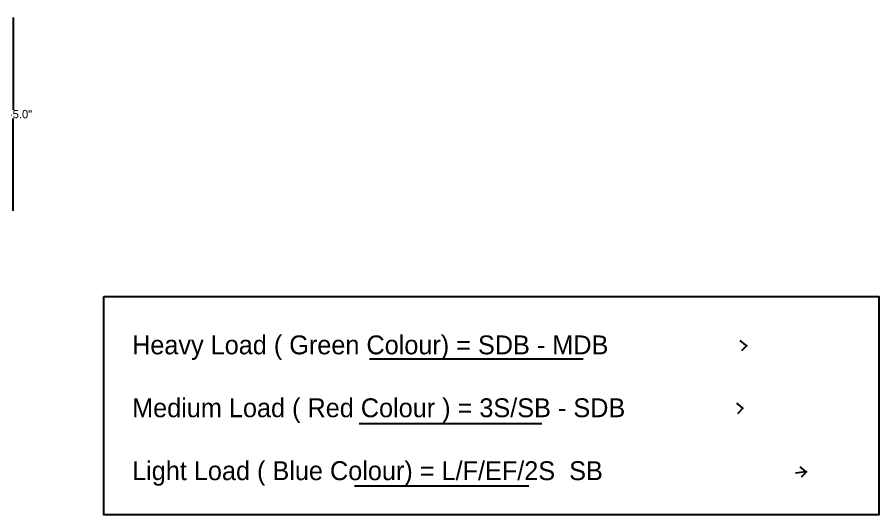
# Model space of a CAD drawing. Header units: inches. Extents: x 833 to 7247, y -1374 to 1597.
# Drawn here: x 4432 to 5254, y 746 to 1221 of the extents above; entities that cross this region are included whole.
import ezdxf

# ---------------------------------------------------------------- set-up
doc = ezdxf.new("R2010")
doc.units = ezdxf.units.IN
doc.header["$MEASUREMENT"] = 0
doc.dimstyles.get("Standard").update_dxf_attribs({"dimtxt": 8, "dimasz": 0.18, "dimexe": 0.18, "dimexo": 0.0625, "dimgap": 0.09, "dimtad": 0, "dimtih": 1, "dimtoh": 1, "dimdec": 1, "dimzin": 0, "dimdsep": 46, "dimlunit": 3, "dimtxsty": 'Standard', "dimcen": 0.09, "dimse1": 1, "dimse2": 1, "dimadec": 0, "dimazin": 0, "dimtfac": 1, "dimtdec": 1, "dimtofl": 0, "dimtmove": 0, "dimatfit": 3, "dimfxl": 1, "dimtolj": 1, "dimtzin": 0, "dimarcsym": 0})

# ---------------------------------------------------------------- blocks, each defined once
blk = doc.blocks.new('*D74')
at = {"color": 0, "lineweight": -2}
for p, q in [((4428.45, 1220.84), (4428.45, 1132.61)), ((4428.45, 1036.2), (4428.45, 1124.43))]:
    blk.add_line(p, q, dxfattribs=at)
at = {"color": 0}
for points in [[(4428.42, 1220.84), (4428.48, 1220.84), (4428.45, 1221.02)], [(4428.42, 1036.2), (4428.48, 1036.2), (4428.45, 1036.02)]]:
    blk.add_solid(points, dxfattribs=at)
at = {"layer": 'Defpoints', "color": 0}
for p in [(4393.18, 1221.02), (4393.18, 1036.02), (4428.45, 1036.02)]:
    blk.add_point(p, dxfattribs=at)
at = {"color": 0, "insert": (4428.45, 1128.52), "char_height": 8, "attachment_point": 5}
blk.add_mtext('\\A1;15\'-5.0"', dxfattribs=at)

msp = doc.modelspace()

# ---------------------------------------------------------------- linework, layer by layer
at = {"color": 7}
for p, q in [((5127.13, 908.19), (5121.71, 912.53)), ((5128.22, 908.19), (5122.79, 902.77)), ((5123.88, 848.57), (5118.45, 852.91)), ((5124.42, 848.57), (5119, 842.61)), ((5184.08, 787.76), (5178.66, 792.09)), ((5185.17, 787.76), (5179.74, 782.34))]:
    msp.add_line(p, q, dxfattribs=at)
at = {"color": 3}
msp.add_line((4768.13, 895.19), (4972, 895.19), dxfattribs=at)
at = {"color": 1}
msp.add_line((4758.21, 833.54), (4932.33, 833.54), dxfattribs=at)
msp.add_line((5174.29, 786.41), (5184.08, 787.76))
at = {"color": 5}
msp.add_line((4753.81, 774.08), (4920.21, 774.08), dxfattribs=at)
msp.add_lwpolyline([(4514.76, 954.61), (5253.75, 954.61), (5253.75, 746.4), (4514.76, 746.4)], close=True)

# ---------------------------------------------------------------- texts
at = {"insert": (4541.79, 917.47), "char_height": 18, "width": 710.838, "attachment_point": 1}
msp.add_mtext('Heavy Load ( {\\C3;Green Colour}) = SDB - MDB\\P\\PMedium Load ( {\\C1;Red Colour }) = 3S/SB - SDB\\P\\PLight Load ( {\\C5;Blue Colour}) = L/F/EF/2S  SB', dxfattribs=at)

# ---------------------------------------------------------------- dimensions: what is measured, and where the dimension line sits
dim = msp.add_linear_dim(base=(4428.45, 1036.02), p1=(4393.18, 1221.02), p2=(4393.18, 1036.02), angle=90, dimstyle='Standard')
dim.commit()
dim.dimension.update_dxf_attribs({"geometry": '*D74', "text_midpoint": (4428.45, 1128.52)})

doc.saveas('drawing.dxf')
